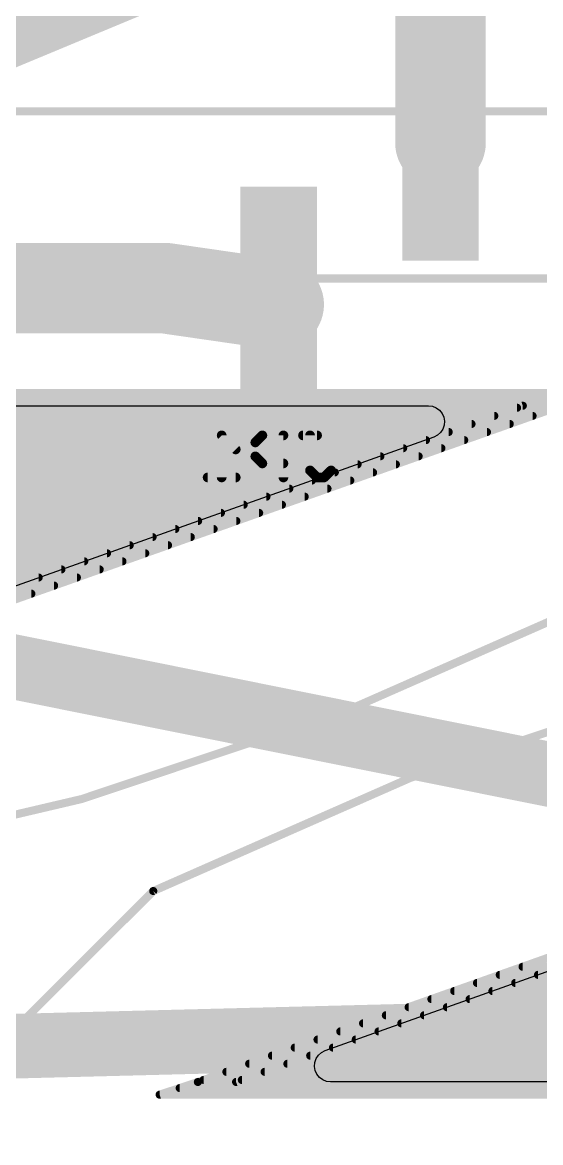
# Model space of a CAD drawing. Extents: x 0 to 82, y 0 to 110.
# Drawn here: x 16.15 to 24.28, y 40.42 to 58.02 of the extents above; entities that cross this region are included whole.
import ezdxf

# ---------------------------------------------------------------- set-up
doc = ezdxf.new("R2010")
doc.units = 0
for name, color, linetype in [('1', 22, 'CONTINUOUS'), ('16', 175, 'CONTINUOUS'), ('21', 253, 'CONTINUOUS'), ('26', 253, 'CONTINUOUS'), ('29', 253, 'CONTINUOUS'), ('30', 253, 'CONTINUOUS'), ('31', 253, 'CONTINUOUS'), ('32', 253, 'CONTINUOUS')]:
    doc.layers.add(name, color=color, linetype=linetype)

# ---------------------------------------------------------------- blocks, each defined once
blk = doc.blocks.new('RECT')
blk.add_solid([(-0.5, -0.5), (0.5, -0.5), (-0.5, 0.5), (0.5, 0.5)])

msp = doc.modelspace()

# ---------------------------------------------------------------- linework, layer by layer
at = {"layer": '1'}
for p, q in [((5.75, 52), (22.5172, 52)), ((22.5172, 52), (22.5812, 51.9918)), ((22.5812, 51.9918), (22.641, 51.9677)), ((22.641, 51.9677), (22.6929, 51.9294)), ((22.6929, 51.9294), (22.7335, 51.8791)), ((22.7335, 51.8791), (22.76, 51.8203)), ((22.76, 51.8203), (22.7709, 51.7567)), ((22.7709, 51.7567), (22.7654, 51.6924)), ((22.7078, 51.5781), (22.6593, 51.5355)), ((22.7439, 51.6316), (22.7078, 51.5781)), ((22.7654, 51.6924), (22.7439, 51.6316)), ((22.6017, 51.5065), (5.75, 45.5)), ((22.6593, 51.5355), (22.6017, 51.5065)), ((20.8983, 41.8685), (37.75, 47.875)), ((20.7346, 41.6826), (20.7561, 41.7434)), ((20.7561, 41.7434), (20.7922, 41.7969)), ((20.7922, 41.7969), (20.8407, 41.8395)), ((20.8407, 41.8395), (20.8983, 41.8685)), ((20.7291, 41.6183), (20.7346, 41.6826)), ((20.74, 41.5547), (20.7291, 41.6183)), ((20.7665, 41.4959), (20.74, 41.5547)), ((20.8071, 41.4456), (20.7665, 41.4959)), ((20.859, 41.4073), (20.8071, 41.4456)), ((20.9188, 41.3832), (20.859, 41.4073)), ((20.9828, 41.375), (20.9188, 41.3832)), ((37.75, 41.375), (20.9828, 41.375))]:
    msp.add_line(p, q, dxfattribs=at)
at = {"layer": '1', "const_width": 1.016}
msp.add_lwpolyline([(13.716, 56.896), (19.812, 59.436)], dxfattribs=at)
at = {"layer": '16'}
for points, const_width in [([(22.708, 56.13), (22.708, 58.776)], 1.4224), ([(18.386, 53.848), (7.62, 53.848)], 1.4224), ([(20.168, 53.59), (18.386, 53.848)], 1.4224), ([(41, 42.875), (11.684, 48.768)], 1.016), ([(14.551, 41.9), (24.892, 42.164)], 1.016)]:
    msp.add_lwpolyline(points, dxfattribs=dict(at, const_width=const_width))
at = {"layer": '16', "const_width": 0.7112}
for points in [[(22.3524, 56.13, 1), (23.0636, 56.13)], [(18.437, 54.1999, 1), (18.335, 53.4961)], [(18.386, 53.4924, 1), (18.386, 54.2036)], [(20.117, 53.2381, 1), (20.219, 53.9419)]]:
    msp.add_lwpolyline(points, format="xyb", dxfattribs=at)
at = {"layer": '21', "const_width": 0.127}
for points in [[(12.325, 56.625), (38.625, 56.625)], [(30.3, 54), (4, 54)], [(18.2, 44.375), (13.2, 39.375)]]:
    msp.add_lwpolyline(points, dxfattribs=at)
at = {"layer": '21'}
for points, const_width in [([(39.5, 49.375, 0.1158), (18.2, 44.375)], 0.127), ([(4, 44, 0.1158), (25.3, 49)], 0.127), ([(18.1859, 44.4034, 1), (18.2141, 44.3466)], 0.0635), ([(18.2225, 44.3525, 1), (18.1775, 44.3975)], 0.0635)]:
    msp.add_lwpolyline(points, format="xyb", dxfattribs=dict(at, const_width=const_width))
at = {"layer": '26', "const_width": 0.1524}
for points in [[(19.494, 51.314), (19.2737, 51.5344)], [(19.2737, 51.5344), (19.2737, 50.8734)], [(19.912, 51.5344), (19.8018, 51.4242)], [(20.2424, 51.5344), (19.912, 51.5344)], [(20.2424, 50.8734), (20.2424, 51.5344)], [(20.7705, 51.5344), (20.5502, 51.5344)], [(20.6604, 50.9836), (20.6604, 51.5344)], [(19.8018, 51.4242), (19.8018, 51.2039)], [(19.8018, 51.2039), (19.912, 51.0937)], [(19.912, 51.0937), (20.2424, 51.0937)], [(20.7705, 50.8734), (20.6604, 50.9836)], [(20.9908, 50.9836), (20.8807, 50.8734)], [(19.494, 50.8734), (19.0534, 50.8734)], [(20.8807, 50.8734), (20.7705, 50.8734)]]:
    msp.add_lwpolyline(points, dxfattribs=at)
at = {"layer": '26', "const_width": 0.0762}
for points in [[(19.3118, 51.5344, 1), (19.2356, 51.5344)], [(19.3006, 51.5613, 1), (19.2468, 51.5074)], [(19.912, 51.5725, 1), (19.912, 51.4963)], [(19.9389, 51.5074, 1), (19.885, 51.5613)], [(20.2805, 51.5344, 1), (20.2043, 51.5344)], [(20.2424, 51.4963, 1), (20.2424, 51.5725)], [(20.5502, 51.5725, 1), (20.5502, 51.4963)], [(20.6985, 51.5344, 1), (20.6223, 51.5344)], [(20.7705, 51.4963, 1), (20.7705, 51.5725)], [(19.8399, 51.4242, 1), (19.7637, 51.4242)], [(19.7748, 51.4511, 1), (19.8287, 51.3973)], [(19.4671, 51.2871, 1), (19.521, 51.341)], [(19.8287, 51.2308, 1), (19.7748, 51.1769)], [(19.7637, 51.2039, 1), (19.8399, 51.2039)], [(19.912, 51.1318, 1), (19.912, 51.0556)], [(19.885, 51.0668, 1), (19.9389, 51.1207)], [(20.2424, 51.0556, 1), (20.2424, 51.1318)], [(20.6873, 51.0105, 1), (20.6334, 50.9566)], [(21.0178, 50.9566, 1), (20.9639, 51.0105)], [(19.0534, 50.9115, 1), (19.0534, 50.8353)], [(19.2356, 50.8734, 1), (19.3118, 50.8734)], [(19.494, 50.8353, 1), (19.494, 50.9115)], [(20.2043, 50.8734, 1), (20.2805, 50.8734)], [(20.6223, 50.9836, 1), (20.6985, 50.9836)], [(20.7705, 50.9115, 1), (20.7705, 50.8353)], [(20.7436, 50.8465, 1), (20.7975, 50.9003)], [(20.8537, 50.9003, 1), (20.9076, 50.8465)], [(20.8807, 50.8353, 1), (20.8807, 50.9115)]]:
    msp.add_lwpolyline(points, format="xyb", dxfattribs=at)
at = {"layer": '29', "const_width": 0.127}
for points in [[(25.2, 52.2), (5.5, 52.2)], [(24.885, 52.095), (5.5, 52.095)], [(24.5099, 51.968), (5.5, 51.968)], [(6.3, 45.5), (24.6, 52)], [(24.1524, 51.841), (5.5, 51.841)], [(23.7948, 51.714), (5.5, 51.714)], [(23.4372, 51.587), (5.5, 51.587)], [(23.0797, 51.46), (5.5, 51.46)], [(22.7221, 51.333), (5.5, 51.333)], [(22.3646, 51.206), (5.5, 51.206)], [(22.007, 51.079), (5.5, 51.079)], [(21.6495, 50.952), (5.5, 50.952)], [(21.2919, 50.825), (5.5, 50.825)], [(20.9344, 50.698), (5.5, 50.698)], [(20.5768, 50.571), (5.5, 50.571)], [(20.2193, 50.444), (5.5, 50.444)], [(19.8617, 50.317), (5.5, 50.317)], [(19.5042, 50.19), (5.5, 50.19)], [(19.1466, 50.063), (5.5, 50.063)], [(18.789, 49.936), (5.5, 49.936)], [(18.4315, 49.809), (5.5, 49.809)], [(18.0739, 49.682), (5.5, 49.682)], [(17.7164, 49.555), (5.5, 49.555)], [(17.3588, 49.428), (5.5, 49.428)], [(17.0013, 49.301), (5.5, 49.301)], [(16.6437, 49.174), (5.5, 49.174)], [(16.2862, 49.047), (5.5, 49.047)], [(37.2, 47.875), (18.9, 41.375)], [(23.6383, 43.058), (38, 43.058)], [(23.9958, 43.185), (38, 43.185)], [(23.2807, 42.931), (38, 42.931)], [(22.9232, 42.804), (38, 42.804)], [(22.2081, 42.55), (38, 42.55)], [(22.5656, 42.677), (38, 42.677)], [(21.8505, 42.423), (38, 42.423)], [(21.493, 42.296), (38, 42.296)], [(20.7779, 42.042), (38, 42.042)], [(21.1354, 42.169), (38, 42.169)], [(20.4203, 41.915), (38, 41.915)], [(19.7052, 41.661), (38, 41.661)], [(20.0628, 41.788), (38, 41.788)], [(19.3476, 41.534), (38, 41.534)], [(18.9, 41.375), (18.3, 41.175)], [(18.9901, 41.407), (38, 41.407)], [(18.3, 41.175), (38, 41.175)], [(18.615, 41.28), (38, 41.28)]]:
    msp.add_lwpolyline(points, dxfattribs=at)
at = {"layer": '29', "const_width": 0.0635}
for points in [[(23.7948, 51.6823, 1), (23.7948, 51.7458)], [(24.1524, 51.8092, 1), (24.1524, 51.8728)], [(23.4372, 51.5553, 1), (23.4372, 51.6188)], [(22.7221, 51.3013, 1), (22.7221, 51.3648)], [(23.0797, 51.4282, 1), (23.0797, 51.4918)], [(22.3646, 51.1743, 1), (22.3646, 51.2378)], [(22.007, 51.0472, 1), (22.007, 51.1108)], [(21.2919, 50.7933, 1), (21.2919, 50.8568)], [(21.6495, 50.9203, 1), (21.6495, 50.9838)], [(20.9344, 50.6662, 1), (20.9344, 50.7298)], [(20.5768, 50.5393, 1), (20.5768, 50.6028)], [(19.8617, 50.2852, 1), (19.8617, 50.3488)], [(20.2193, 50.4123, 1), (20.2193, 50.4758)], [(19.5042, 50.1583, 1), (19.5042, 50.2218)], [(18.789, 49.9042, 1), (18.789, 49.9678)], [(19.1466, 50.0312, 1), (19.1466, 50.0948)], [(18.4315, 49.7773, 1), (18.4315, 49.8408)], [(18.0739, 49.6502, 1), (18.0739, 49.7138)], [(17.3588, 49.3963, 1), (17.3588, 49.4598)], [(17.7164, 49.5232, 1), (17.7164, 49.5868)], [(17.0013, 49.2692, 1), (17.0013, 49.3328)], [(16.2862, 49.0153, 1), (16.2862, 49.0788)], [(16.6437, 49.1422, 1), (16.6437, 49.2058)], [(23.6383, 43.0898, 1), (23.6383, 43.0262)], [(23.9958, 43.2168, 1), (23.9958, 43.1532)], [(23.2807, 42.9628, 1), (23.2807, 42.8993)], [(22.9232, 42.8358, 1), (22.9232, 42.7722)], [(22.2081, 42.5818, 1), (22.2081, 42.5183)], [(22.5656, 42.7088, 1), (22.5656, 42.6452)], [(21.8505, 42.4548, 1), (21.8505, 42.3912)], [(21.493, 42.3278, 1), (21.493, 42.2642)], [(20.7779, 42.0738, 1), (20.7779, 42.0102)], [(21.1354, 42.2008, 1), (21.1354, 42.1373)], [(20.4203, 41.9468, 1), (20.4203, 41.8832)], [(19.7052, 41.6928, 1), (19.7052, 41.6292)], [(20.0628, 41.8198, 1), (20.0628, 41.7563)], [(19.3476, 41.5658, 1), (19.3476, 41.5022)], [(18.8894, 41.4049, 1), (18.9106, 41.3451)], [(18.91, 41.3449, 1), (18.89, 41.4051)], [(18.9901, 41.4388, 1), (18.9901, 41.3753)], [(18.3, 41.2068, 1), (18.3, 41.1433)], [(18.29, 41.2051, 1), (18.31, 41.1449)], [(18.615, 41.3118, 1), (18.615, 41.2482)]]:
    msp.add_lwpolyline(points, format="xyb", dxfattribs=at)
at = {"layer": '31', "const_width": 0.127}
for points in [[(5.7, 45.5), (24, 52)], [(24, 52), (5.7, 52)], [(23.9099, 51.968), (5.7, 51.968)], [(23.5524, 51.841), (5.7, 51.841)], [(23.1948, 51.714), (5.7, 51.714)], [(22.8372, 51.587), (5.7, 51.587)], [(22.4797, 51.46), (5.7, 51.46)], [(22.1221, 51.333), (5.7, 51.333)], [(21.7646, 51.206), (5.7, 51.206)], [(21.407, 51.079), (5.7, 51.079)], [(21.0495, 50.952), (5.7, 50.952)], [(20.6919, 50.825), (5.7, 50.825)], [(20.3344, 50.698), (5.7, 50.698)], [(19.9768, 50.571), (5.7, 50.571)], [(19.6193, 50.444), (5.7, 50.444)], [(19.2617, 50.317), (5.7, 50.317)], [(18.9042, 50.19), (5.7, 50.19)], [(18.5466, 50.063), (5.7, 50.063)], [(18.189, 49.936), (5.7, 49.936)], [(17.8315, 49.809), (5.7, 49.809)], [(17.4739, 49.682), (5.7, 49.682)], [(17.1164, 49.555), (5.7, 49.555)], [(16.7588, 49.428), (5.7, 49.428)], [(16.4013, 49.301), (5.7, 49.301)], [(37.8, 47.875), (19.5, 41.375)], [(24.2383, 43.058), (37.8, 43.058)], [(23.8807, 42.931), (37.8, 42.931)], [(23.5232, 42.804), (37.8, 42.804)], [(22.8081, 42.55), (37.8, 42.55)], [(23.1656, 42.677), (37.8, 42.677)], [(22.4505, 42.423), (37.8, 42.423)], [(22.093, 42.296), (37.8, 42.296)], [(21.3779, 42.042), (37.8, 42.042)], [(21.7354, 42.169), (37.8, 42.169)], [(21.0203, 41.915), (37.8, 41.915)], [(20.3052, 41.661), (37.8, 41.661)], [(20.6628, 41.788), (37.8, 41.788)], [(19.9476, 41.534), (37.8, 41.534)], [(19.5, 41.375), (37.8, 41.375)], [(19.5901, 41.407), (37.8, 41.407)]]:
    msp.add_lwpolyline(points, dxfattribs=at)
at = {"layer": '31', "const_width": 0.0635}
for points in [[(23.9099, 51.9363, 1), (23.9099, 51.9998)], [(24.0106, 51.9701, 1), (23.9894, 52.0299)], [(24, 51.9682, 1), (24, 52.0318)], [(23.1948, 51.6823, 1), (23.1948, 51.7458)], [(23.5524, 51.8092, 1), (23.5524, 51.8728)], [(22.8372, 51.5553, 1), (22.8372, 51.6188)], [(22.1221, 51.3013, 1), (22.1221, 51.3648)], [(22.4797, 51.4282, 1), (22.4797, 51.4918)], [(21.7646, 51.1743, 1), (21.7646, 51.2378)], [(21.407, 51.0472, 1), (21.407, 51.1108)], [(20.6919, 50.7933, 1), (20.6919, 50.8568)], [(21.0495, 50.9203, 1), (21.0495, 50.9838)], [(20.3344, 50.6662, 1), (20.3344, 50.7298)], [(19.9768, 50.5393, 1), (19.9768, 50.6028)], [(19.2617, 50.2852, 1), (19.2617, 50.3488)], [(19.6193, 50.4123, 1), (19.6193, 50.4758)], [(18.9042, 50.1583, 1), (18.9042, 50.2218)], [(18.189, 49.9042, 1), (18.189, 49.9678)], [(18.5466, 50.0312, 1), (18.5466, 50.0948)], [(17.8315, 49.7773, 1), (17.8315, 49.8408)], [(17.4739, 49.6502, 1), (17.4739, 49.7138)], [(16.7588, 49.3963, 1), (16.7588, 49.4598)], [(17.1164, 49.5232, 1), (17.1164, 49.5868)], [(16.4013, 49.2692, 1), (16.4013, 49.3328)], [(24.2383, 43.0898, 1), (24.2383, 43.0262)], [(23.8807, 42.9628, 1), (23.8807, 42.8993)], [(23.5232, 42.8358, 1), (23.5232, 42.7722)], [(22.8081, 42.5818, 1), (22.8081, 42.5183)], [(23.1656, 42.7088, 1), (23.1656, 42.6452)], [(22.4505, 42.4548, 1), (22.4505, 42.3912)], [(22.093, 42.3278, 1), (22.093, 42.2642)], [(21.3779, 42.0738, 1), (21.3779, 42.0102)], [(21.7354, 42.2008, 1), (21.7354, 42.1373)], [(21.0203, 41.9468, 1), (21.0203, 41.8832)], [(20.3052, 41.6928, 1), (20.3052, 41.6292)], [(20.6628, 41.8198, 1), (20.6628, 41.7563)], [(19.9476, 41.5658, 1), (19.9476, 41.5022)], [(19.5, 41.4068, 1), (19.5, 41.3432)], [(19.4894, 41.4049, 1), (19.5106, 41.3451)], [(19.5901, 41.4388, 1), (19.5901, 41.3753)]]:
    msp.add_lwpolyline(points, format="xyb", dxfattribs=at)

# ---------------------------------------------------------------- block references
at = {"layer": '16', "yscale": 3.5}
for p in [(22.708, 56.13), (20.168, 53.59)]:
    msp.add_blockref('RECT', p, dxfattribs=at)
at = {"layer": '30', "xscale": 1.2032, "yscale": 3.7032}
for p in [(22.708, 56.13), (20.168, 53.59)]:
    msp.add_blockref('RECT', p, dxfattribs=at)
at = {"layer": '32', "yscale": 3.5}
for p in [(22.708, 56.13), (20.168, 53.59)]:
    msp.add_blockref('RECT', p, dxfattribs=at)

doc.saveas('drawing.dxf')
